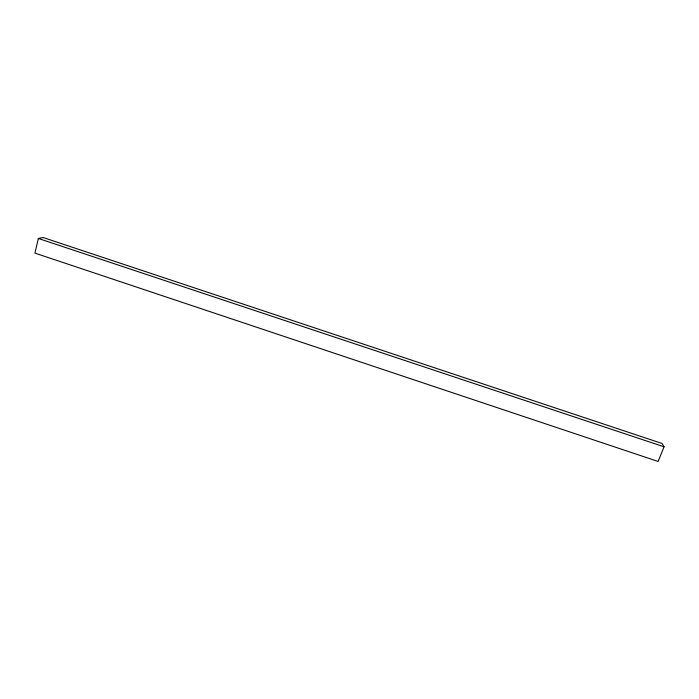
<?xml version="1.0" encoding="UTF-8"?>
<svg xmlns="http://www.w3.org/2000/svg" width="699" height="699" viewBox="0 0 699 699"><rect width="100%" height="100%" fill="white"/><g stroke="black" fill="none" stroke-linecap="round" stroke-linejoin="round"><path stroke-width="1.05" d="M38.349 238.464L34.95 253.125L658.135 461.462L664.05 446.792L662.075 443.481L43.137 237.538L38.349 238.464L664.05 446.792"/></g></svg>
